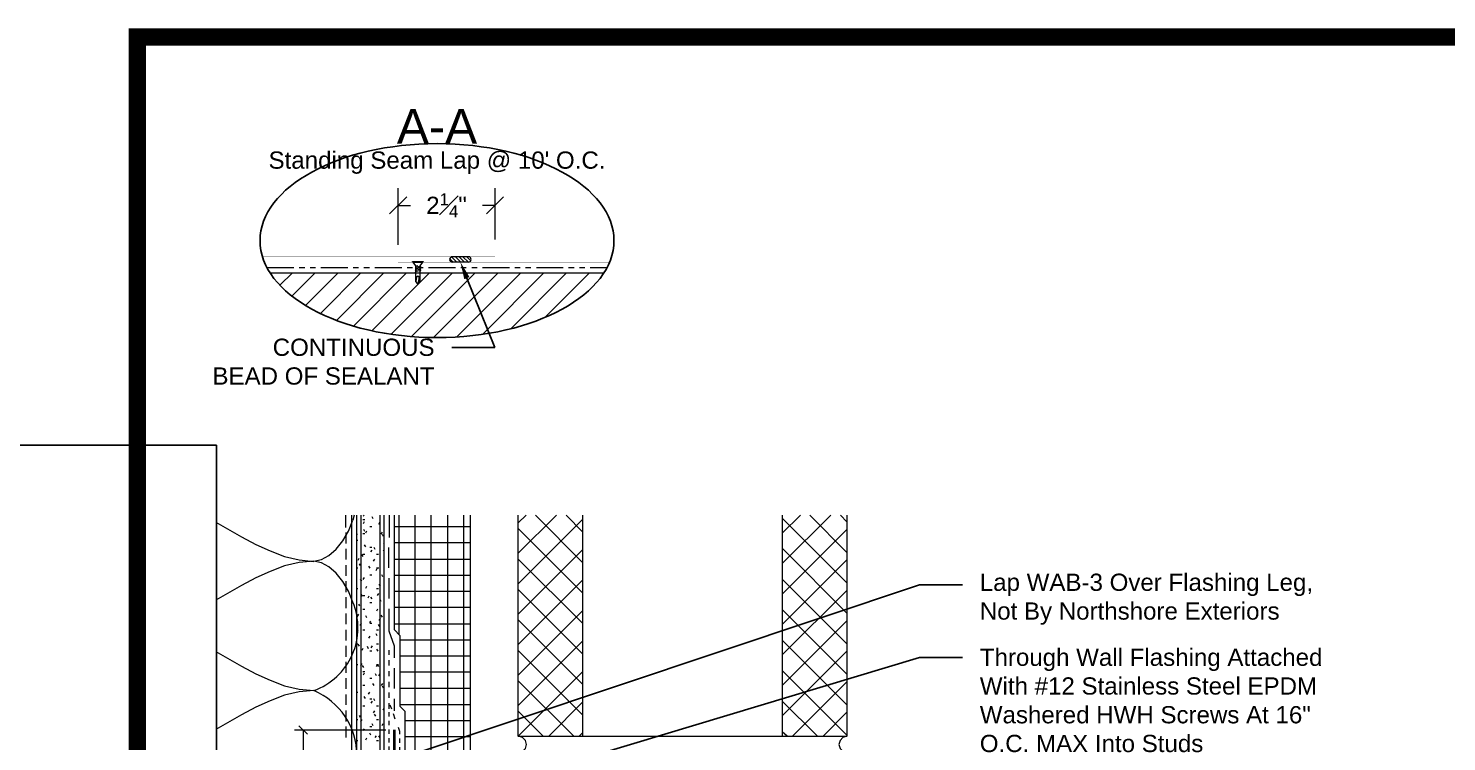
# Model space of a CAD drawing. Header units: inches. Extents: x -257 to 21868, y -296 to 108.
# Drawn here: x -2.92 to 29.99, y 29.15 to 45.7 of the extents above; entities that cross this region are included whole.
import ezdxf
from ezdxf import colors
from ezdxf.entities.mleader import LeaderData, LeaderLine
from ezdxf.enums import TextEntityAlignment as Align
from ezdxf.math import Vec2, Vec3

# ---------------------------------------------------------------- set-up
doc = ezdxf.new("R2010")
doc.units = ezdxf.units.IN
doc.header["$MEASUREMENT"] = 0
doc.linetypes.add('HIDDEN', pattern=[0.375, 0.25, -0.125])
doc.linetypes.add('PHANTOM2', pattern=[1.25, 0.625, -0.125, 0.125, -0.125, 0.125, -0.125])
doc.layers.get('Defpoints').update_dxf_attribs({"color": 3})
doc.layers.add('NSE-Border', color=156, linetype='Continuous', plot=False)
for name, color, linetype, lineweight in [('NSE-By_Others', 8, 'Continuous', 0), ('NSE-Call-Outs', 171, 'Continuous', 13), ('NSE-Dimensions', 51, 'Continuous', 13), ('NSE-Elev-Title', 51, 'Continuous', 40), ('NSE-Flashing 01', 2, 'Continuous', 40), ('nsm-Det-By_Others', 8, 'Continuous', 0), ('nsm-Det-Call_Outs', 51, 'Continuous', 9), ('nsm-Det-Dimensions', 51, 'Continuous', 9), ('nsm-Det-Hardware', 111, 'Continuous', 13), ('nsm-Det-Notes', 11, 'Continuous', 9), ('nsm-Det-Obj_02_Flashing', 2, 'Continuous', 18), ('nsm-Det-Sealant', 143, 'Continuous', 13), ('nsm-Det-Underlayment', 6, 'PHANTOM2', 13)]:
    doc.layers.add(name, color=color, linetype=linetype, lineweight=lineweight)
doc.layers.add('NSE-Detail Border', color=7, linetype='Continuous')
doc.styles.add('004 - NSSM - Standard', font='arial.ttf', dxfattribs={"height": 0.4})
doc.styles.add('008 - NSSM - Standard', font='arial.ttf', dxfattribs={"height": 0.8})
doc.styles.add('3_0-0_TEXT', font='simplex.shx', dxfattribs={"width": 0.7, "height": 0.375})
doc.dimstyles.new('$$$FASTENER$$$', dxfattribs={"dimtxt": 0.375, "dimasz": 0, "dimexe": 0, "dimexo": 0, "dimgap": 0, "dimtad": 0, "dimtih": 1, "dimtoh": 1, "dimdec": 4, "dimzin": 3, "dimdsep": 46, "dimlunit": 4, "dimtxsty": '3_0-0_TEXT', "dimblk": 'NONE', "dimcen": 0, "dimclrd": 256, "dimclre": 256, "dimclrt": 256, "dimadec": 0, "dimazin": 0, "dimtfac": 0.375, "dimtdec": 4, "dimtofl": 0, "dimtmove": 1, "dimatfit": 3, "dimldrblk": 'NONE', "dimfxl": 1, "dimtolj": 1, "dimtzin": 0, "dimarcsym": 0})
doc.dimstyles.new('004 - NSSM - Standard', dxfattribs={"dimtxt": 0.4, "dimasz": 0.2, "dimexe": 0.2, "dimexo": 0.2, "dimgap": 0.2, "dimtad": 0, "dimdec": 4, "dimzin": 3, "dimdsep": 46, "dimlunit": 4, "dimtxsty": '004 - NSSM - Standard', "dimblk": 'OBLIQUE', "dimcen": 0.2, "dimclrd": 256, "dimclre": 256, "dimclrt": 256, "dimadec": 0, "dimazin": 0, "dimtfac": 0.7, "dimtdec": 4, "dimtmove": 1, "dimatfit": 2, "dimfxl": 1, "dimtfill": 1, "dimtfillclr": 11, "dimfrac": 1, "dimtolj": 1, "dimtzin": 0, "dimlwd": 0, "dimlwe": 0, "dimarcsym": 0})

# ---------------------------------------------------------------- blocks, each defined once
blk = doc.blocks.new('*U11')
at = {"layer": 'NSE-Border', "ltscale": 0.0625, "const_width": 0.1}
blk.add_lwpolyline([(0, 0), (8.1719, 0), (8.1719, 11.3125), (0, 11.3125)], close=True, dxfattribs=at)
at = {"layer": 'Defpoints', "style": '008 - NSSM - Standard'}
blk.add_attdef('DETAIL_NUMBER', text='', height=0.1625, dxfattribs=at).set_placement((0.6562, 0.5668), align=Align.MIDDLE_CENTER)
at = {"layer": 'NSE-Elev-Title', "style": '004 - NSSM - Standard'}
for tag, p in [('DETAIL_DESCRIPTION', (1, 0.6293)), ('ARCH_REF', (1.8042, 0.4043))]:
    blk.add_attdef(tag, p, '', height=0.1, dxfattribs=at)
blk = doc.blocks.new('_Oblique')
at = {"color": 0, "linetype": 'ByBlock', "lineweight": -2}
blk.add_line((-0.5, -0.5), (0.5, 0.5), dxfattribs=at)
blk = doc.blocks.new('*D12')
at = {"layer": 'Defpoints', "color": 0, "transparency": 16777216}
for p in [(3.452, 29.422), (5.573, 29.422), (5.573, 25.422)]:
    blk.add_point(p, dxfattribs=at)
at = {"layer": 'NSE-Dimensions', "lineweight": 0, "transparency": 16777216}
for p, q in [((5.373, 29.422), (3.252, 29.422)), ((3.452, 29.422), (3.452, 27.86)), ((3.452, 25.422), (3.452, 26.985)), ((5.373, 25.422), (3.252, 25.422))]:
    blk.add_line(p, q, dxfattribs=at)
at = {"layer": 'NSE-Dimensions', "lineweight": 0, "transparency": 16777216, "xscale": 0.2, "yscale": 0.2, "zscale": 0.2}
for p, rotation in [((3.452, 29.422), 90), ((3.452, 25.422), 270)]:
    blk.add_blockref('_Oblique', p, dxfattribs=dict(at, rotation=rotation))
at = {"layer": 'NSE-Dimensions', "transparency": 16777216, "insert": (3.452, 27.422), "char_height": 0.4, "attachment_point": 5, "rotation": 90, "style": '004 - NSSM - Standard', "bg_fill": 3, "box_fill_scale": 1.25, "bg_fill_color": 256, "bg_fill_true_color": 13158600, "bg_fill_transparency": 0}
blk.add_mtext('\\A1;4"', dxfattribs=at)
blk = doc.blocks.new('*U20')
blk.add_wipeout([(12, 4), (12, -24.975), (0, -24.975), (0, 4)])
at = {"layer": 'Defpoints', "transparency": 33554457}
blk.add_lwpolyline([(0, 4), (12, 4), (12, -24.975), (0, -24.975)], close=True, dxfattribs=at)
blk = doc.blocks.new('*D86')
at = {"layer": 'Defpoints', "color": 0, "transparency": 16777216}
for p in [(1.346, 1.568), (1.346, 0.375), (-0.904, 0.25)]:
    blk.add_point(p, dxfattribs=at)
at = {"layer": 'nsm-Det-Dimensions', "color": 51, "lineweight": 0, "transparency": 16777216}
for p, q in [((-0.904, 0.65), (-0.904, 1.968)), ((1.346, 0.775), (1.346, 1.968)), ((-0.904, 1.568), (-0.617, 1.568)), ((1.346, 1.568), (1.059, 1.568))]:
    blk.add_line(p, q, dxfattribs=at)
at = {"layer": 'nsm-Det-Dimensions', "color": 51, "lineweight": 0, "transparency": 16777216, "xscale": 0.4, "yscale": 0.4, "zscale": 0.4, "rotation": 180}
blk.add_blockref('_Oblique', (-0.904, 1.568), dxfattribs=at)
at = {"layer": 'nsm-Det-Dimensions', "color": 51, "lineweight": 0, "transparency": 16777216, "xscale": 0.4, "yscale": 0.4, "zscale": 0.4}
blk.add_blockref('_Oblique', (1.346, 1.568), dxfattribs=at)
at = {"layer": 'nsm-Det-Dimensions', "transparency": 16777216, "insert": (0.221, 1.568), "char_height": 0.4, "attachment_point": 5, "style": '004 - NSSM - Standard', "bg_fill": 3, "box_fill_scale": 1.25, "bg_fill_color": 256, "bg_fill_true_color": 13158600, "bg_fill_transparency": 0}
blk.add_mtext('\\A1;2{\\H0.7x;\\S1#4;}"', dxfattribs=at)
blk = doc.blocks.new('_None')
blk = doc.blocks.new('BUTYL')
at = {"layer": 'nsm-Det-Sealant'}
h = blk.add_hatch(dxfattribs=at)
h.set_pattern_fill('ANSI31', color=256, scale=0.5, style=0)
h.set_pattern_definition([(45, (0, -0.1875), (-0.044194, 0.044194), [])])
h.paths.add_polyline_path([(0.125, 0.1875, 1), (0, 0.1875), (0, -0.1875, 1), (0.125, -0.1875)])
for p, q in [((0, -0.1875), (0, 0.1875)), ((0.125, -0.1875), (0.125, 0.1875))]:
    blk.add_line(p, q, dxfattribs=at)
for centre, start, end in [((0.0625, 0.1875), 0, 180), ((0.0625, -0.1875), 180, 0)]:
    blk.add_arc(centre, 0.0625, start, end, dxfattribs=at)
blk = doc.blocks.new('Fasteners v1.4')
blk.add_lwpolyline([(0.035, -0.125), (0.035, 0.125), (0.052, 0.125), (0.052, -0.125)], close=True)
for points in [[(0.052, 0.11), (0.136, 0.05), (0.5, 0.05), (0.552, 0), (0.5, -0.05), (0.136, -0.05), (0.052, -0.11), (0.052, 0.11)], [(0.5, 0.05), (0.402, 0.029), (0.373, 0), (0.402, -0.029), (0.5, -0.05)], [(0.402, 0.029), (0.552, 0)]]:
    blk.add_leader(points, dimstyle='$$$FASTENER$$$')
at = {"has_arrowhead": 0}
for points in [[(0.143, 0.05), (0.148, 0.069), (0.184, -0.063), (0.187, -0.051)], [(0.175, 0.05), (0.18, 0.069), (0.215, -0.063), (0.218, -0.051)], [(0.206, 0.05), (0.211, 0.069), (0.246, -0.063), (0.25, -0.051)], [(0.237, 0.05), (0.242, 0.069), (0.278, -0.063), (0.281, -0.051)], [(0.136, 0), (0.153, -0.063), (0.156, -0.051)]]:
    blk.add_leader(points, dimstyle='$$$FASTENER$$$', dxfattribs=at)
blk = doc.blocks.new('SECTIONS')
at = {"layer": 'nsm-Det-By_Others'}
h = blk.add_hatch(dxfattribs=at)
h.set_pattern_fill('ANSI31', color=256, scale=3, style=0)
h.set_pattern_definition([(45, (-7.22105, -2.21855), (-0.265165, 0.265165), [])])
h.paths.add_polyline_path([(-3.87153, 0), (-3.82461, -0.06936), (-3.76912, -0.14322), (-3.70889, -0.21595), (-3.64398, -0.28746), (-3.57448, -0.35766), (-3.50048, -0.42647), (-3.42207, -0.4938), (-3.33935, -0.55956), (-3.25241, -0.62367), (-3.16138, -0.68605), (-3.06637, -0.74662), (-2.9675, -0.8053), (-2.86488, -0.86203), (-2.75865, -0.91672), (-2.64895, -0.96931), (-2.53591, -1.01974), (-2.41968, -1.06794), (-2.3004, -1.11384), (-2.17822, -1.1574), (-2.05329, -1.19856), (-1.92578, -1.23726), (-1.79584, -1.27345), (-1.66364, -1.3071), (-1.52934, -1.33815), (-1.39311, -1.36658), (-1.25513, -1.39233), (-1.11557, -1.41539), (-0.9746, -1.43572), (-0.83241, -1.45329), (-0.68916, -1.46809), (-0.54505, -1.48009), (-0.40025, -1.48929), (-0.25494, -1.49566), (-0.10932, -1.4992), (0.03644, -1.49991), (0.18216, -1.49779), (0.32765, -1.49283), (0.47272, -1.48504), (0.6172, -1.47444), (0.7609, -1.46104), (0.90365, -1.44485), (1.04525, -1.4259), (1.18554, -1.4042), (1.32433, -1.37979), (1.46145, -1.3527), (1.59674, -1.32295), (1.73001, -1.2906), (1.8611, -1.25567), (1.98985, -1.21822), (2.11609, -1.17828), (2.23966, -1.13592), (2.36041, -1.09118), (2.47819, -1.04412), (2.59284, -0.9948), (2.70423, -0.94328), (2.81221, -0.88963), (2.91665, -0.83391), (3.01741, -0.7762), (3.11437, -0.71657), (3.2074, -0.65508), (3.2964, -0.59183), (3.38124, -0.52688), (3.46182, -0.46033), (3.53804, -0.39225), (3.6098, -0.32273), (3.67701, -0.25186), (3.73959, -0.17973), (3.79746, -0.10642), (3.85055, -0.03204), (3.87105, 0)])
blk.add_line((-3.87172, 0), (3.87172, 0), dxfattribs=at)
at = {"layer": 'nsm-Det-Underlayment'}
blk.add_line((-3.94497, 0.125), (3.94497, 0.125), dxfattribs=at)
at = {"layer": 'nsm-Det-Notes', "style": '004 - NSSM - Standard'}
for s, height, p in [('A-A', 0.8, (0, 3)), ("Standing Seam Lap @ 10' O.C.", 0.4, (0, 2.41779))]:
    blk.add_text(s, height=height, dxfattribs=at).set_placement(p, align=Align.CENTER)
at = {"layer": 'nsm-Det-Dimensions'}
dim = blk.add_linear_dim(base=(1.34605, 1.56818), p1=(-0.90395, 0.25), p2=(1.34605, 0.375), dimstyle='004 - NSSM - Standard', dxfattribs=at)
dim.commit()
dim.dimension.update_dxf_attribs({"geometry": '*D86', "text_midpoint": (0.22105, 1.56818), "dimtype": 128})
at = {"layer": 'Defpoints'}
blk.add_ellipse((0, 0.75), major_axis=(4.10658, 0), ratio=0.54790118, dxfattribs=at)
at = {"layer": 'nsm-Det-Obj_02_Flashing', "const_width": 0.01}
for points in [[(-4.04914, 0.375), (1.34605, 0.375)], [(-0.90395, 0.25), (4.0039, 0.25)]]:
    blk.add_lwpolyline(points, dxfattribs=at)
at = {"layer": 'nsm-Det-Hardware', "rotation": 270}
blk.add_blockref('Fasteners v1.4', (-0.44509, 0.30161), dxfattribs=at)
at = {"layer": 'nsm-Det-Sealant', "rotation": 90}
blk.add_blockref('BUTYL', (0.54335, 0.25), dxfattribs=at)
at = {"layer": 'nsm-Det-Call_Outs'}
ml = blk.add_multileader_mtext('Standard', dxfattribs=at)
ml.set_content('CONTINUOUS\\PBEAD OF SEALANT', color=256, style='004 - NSSM - Standard')
ml.set_leader_properties(color=51)
ml.build(insert=Vec2(0, 0))
ml.multileader.update_dxf_attribs({"dogleg_length": 1, "arrow_head_size": 0.4})
ctx = ml.context
ctx.base_point, ctx.char_height, ctx.arrow_head_size, ctx.landing_gap_size, ctx.plane_origin = Vec3(-5.55926, -1.72738), 0.4, 0.4, 0.4, Vec3(0.92332, 0.3108)
ctx.text_align_type = 2
notes = []
notes.append((ctx, [(1, (1, 1, 0), (1.34334, -1.72738), (-1, 0), 1, [(0, [(0.54335, 0.25)], 0, [])])]))
ctx.mtext.insert, ctx.mtext.alignment, ctx.mtext.flow_direction = Vec3(-0.05666, -1.52397), 3, 5
for ctx, leaders in notes:
    for number, flags, end, landing, length, lines in leaders:
        leader = LeaderData()
        leader.index, (leader.has_last_leader_line, leader.has_dogleg_vector, leader.attachment_direction) = number, flags
        leader.last_leader_point, leader.dogleg_vector, leader.dogleg_length = Vec3(end), Vec3(landing), length
        for number, points, colour, breaks in lines:
            line = LeaderLine()
            line.index, line.vertices, line.color, line.breaks = number, Vec3.list(points), colors.encode_raw_color(colour), breaks
            leader.lines.append(line)
        ctx.leaders.append(leader)

msp = doc.modelspace()

# ---------------------------------------------------------------- linework, layer by layer
at = {"layer": 'NSE-By_Others'}
for points in [[(1.37302, 34.27595), (1.12624, 34.40912)], [(1.37293, 34.27607), (1.69959, 34.08925)], [(4.44636, 34.12278), (4.44636, 34.40912)], [(4.5061, 34.03592), (4.60615, 34.28911)], [(4.57303, 34.40912), (4.57303, 24.33603)], [(4.63785, 34.40912), (4.60638, 34.28951)], [(4.6997, 24.27639), (4.6997, 34.40912)], [(4.79303, 34.40912), (4.79303, 24.27639)], [(4.83931, 34.30215), (4.88596, 34.30215)], [(4.87259, 34.25542), (4.84592, 34.20872)], [(4.84924, 34.40912), (4.85972, 34.38304)], [(5.07966, 34.32278), (5.05303, 34.36952)], [(5.22615, 34.23586), (5.19949, 34.18917)], [(5.23303, 34.40912), (5.23303, 24.27639)], [(5.32635, 34.40912), (5.32635, 24.27639)], [(5.44639, 34.40912), (5.44639, 33.88964)], [(5.57306, 31.74319), (5.57306, 34.40912)], [(5.67303, 34.40912), (5.67303, 31.64288)], [(6.0464, 34.40912), (6.0464, 25.34317)], [(6.41971, 34.40912), (6.41971, 25.1229)], [(6.79973, 34.40912), (6.79973, 24.9094)], [(7.17303, 34.40912), (7.17303, 24.68982)], [(7.32641, 34.40912), (7.32641, 24.60306)], [(8.44639, 32.81641), (9.9464, 34.31628)], [(8.62591, 34.40912), (8.4464, 34.22987)], [(9.33261, 34.40912), (8.4464, 33.52297)], [(8.4464, 29.27617), (8.4464, 34.40912)], [(8.84678, 34.40912), (9.9464, 33.3027)], [(9.5534, 34.40912), (9.9464, 34.0096)], [(9.9464, 29.27617), (9.9464, 34.40912)], [(16.07281, 32.83571), (14.57282, 34.33584)], [(14.99234, 34.40912), (14.57308, 33.98927)], [(15.69922, 34.40912), (14.57308, 33.28305)], [(14.57308, 34.40912), (14.57308, 29.27617)], [(15.21324, 34.40912), (16.07302, 33.54262)], [(15.9199, 34.40912), (16.07302, 34.24953)], [(16.07302, 34.40912), (16.07302, 29.27617)], [(1.69947, 34.08916), (2.02613, 33.90266)], [(2.02602, 33.90226), (2.35934, 33.72888)], [(4.37286, 33.80898), (4.50619, 34.03592)], [(4.44603, 34.00223), (4.44603, 33.74903)], [(4.71296, 33.97615), (4.69966, 33.9559)], [(4.83959, 33.98267), (4.88623, 33.98267)], [(4.88633, 34.0295), (4.85964, 34.07612)], [(4.92617, 34.03592), (4.89955, 33.98931)], [(4.99943, 34.14241), (5.04607, 34.14241)], [(5.28583, 34.01527), (5.25922, 33.96867)], [(5.31934, 33.90893), (5.29268, 33.9555)], [(5.31958, 33.98267), (5.32626, 33.98267)], [(5.5728, 34.14241), (7.32613, 34.14241)], [(9.9461, 32.59544), (8.44606, 34.09568)], [(14.57303, 32.57614), (16.07301, 34.07612)], [(2.35962, 33.72948), (2.68629, 33.57591)], [(2.68637, 33.57626), (3.01971, 33.44981)], [(4.05262, 33.4687), (4.21928, 33.61538)], [(4.21933, 33.61536), (4.37261, 33.8088)], [(4.44638, 33.62298), (4.44638, 33.37603)], [(4.69972, 33.82293), (4.72642, 33.82293)], [(4.90588, 33.66888), (4.87921, 33.71535)], [(4.99926, 33.6621), (5.04592, 33.6621)], [(5.04613, 33.59582), (5.01949, 33.55612)], [(5.12606, 33.60914), (5.09933, 33.65558)], [(5.32612, 33.58236), (5.31279, 33.59582)], [(5.32591, 33.76208), (5.31924, 33.7486)], [(5.44605, 33.18241), (5.44605, 33.65558)], [(5.57255, 33.7686), (7.32585, 33.7686)], [(8.44597, 32.10918), (9.94598, 33.60886)], [(16.07326, 32.12955), (14.57331, 33.6295)], [(3.35935, 33.30894), (3.01938, 33.22909)], [(3.01944, 33.44912), (3.35945, 33.36917)], [(3.35923, 33.3687), (3.69926, 33.33514)], [(3.8796, 33.30255), (3.6996, 33.3361), (3.35961, 33.30926)], [(3.69971, 33.33603), (3.87971, 33.37631)], [(3.87926, 33.37528), (4.05256, 33.46868)], [(4.44613, 33.24917), (4.44613, 33.00239)], [(4.74613, 33.40239), (4.7194, 33.35605)], [(4.78584, 33.23501), (4.75921, 33.27525)], [(4.84616, 33.44947), (4.81948, 33.49584)], [(4.83939, 33.50236), (4.8861, 33.50236)], [(5.10635, 33.38283), (5.0797, 33.33583)], [(5.1594, 33.50236), (5.20611, 33.50236)], [(5.31956, 33.34262), (5.3262, 33.34262)], [(5.57292, 33.38935), (7.32629, 33.38935)], [(9.94623, 31.88932), (8.44627, 33.38935)], [(14.57227, 31.86896), (16.07269, 33.3687)], [(2.35953, 32.94925), (2.02622, 32.77604)], [(2.68615, 33.10247), (2.35947, 32.94911)], [(3.01973, 33.22961), (2.68637, 33.10289)], [(4.69971, 33.18288), (4.72638, 33.18288)], [(4.8126, 32.87528), (4.78592, 32.92208)], [(4.86605, 32.96229), (4.83936, 32.91547)], [(5.00586, 33.17507), (4.97924, 33.222)], [(4.99926, 33.02206), (5.0459, 33.02206)], [(5.16601, 33.16224), (5.13933, 33.11533)], [(5.15972, 33.18288), (5.20637, 33.18288)], [(5.30589, 32.97521), (5.27925, 33.02206)], [(5.44627, 32.46928), (5.44627, 32.94273)], [(5.57267, 33.01554), (7.32601, 33.01554)], [(16.07267, 31.42177), (14.57235, 32.92208)], [(1.69947, 32.58912), (1.3728, 32.40246), (1.03947, 32.22912), (0.7128, 32.07579), (0.37947, 31.94912), (0.03947, 31.86912), (-0.30053, 31.83579), (-0.48053, 31.87579), (-0.65387, 31.96912), (-0.8272, 32.11579), (-0.98053, 32.30912), (-1.1072, 32.53579)], [(2.02595, 32.77538), (1.69925, 32.58843)], [(4.44588, 32.87536), (4.44588, 32.62207)], [(4.69949, 32.70258), (4.72618, 32.70258)], [(4.92624, 32.7493), (4.89954, 32.70258)], [(5.15956, 32.70258), (5.2062, 32.70258)], [(5.19947, 32.58912), (5.1728, 32.54246)], [(5.2462, 32.7558), (5.21949, 32.80255)], [(5.31937, 32.86232), (5.32606, 32.86232)], [(5.57297, 32.64281), (7.32631, 32.64281)], [(9.94585, 31.18226), (8.44585, 32.68193)], [(8.44615, 31.40248), (9.94619, 32.90252)], [(14.57259, 31.1623), (16.07266, 32.66237)], [(4.44613, 32.50246), (4.44613, 32.24912)], [(4.7728, 32.30246), (4.74613, 32.34246)], [(4.8328, 32.51579), (4.80613, 32.56246)], [(4.83947, 32.54246), (4.88613, 32.54246)], [(4.97947, 32.52912), (4.9528, 32.48246)], [(4.99947, 32.38246), (5.04613, 32.38246)], [(5.0528, 32.46246), (5.02613, 32.50246)], [(5.26613, 32.40246), (5.23947, 32.44912)], [(5.5728, 32.26912), (7.32613, 32.26912)], [(4.44613, 32.12246), (4.44613, 31.87579)], [(4.7128, 32.08246), (4.69947, 32.10912)], [(4.69947, 32.06246), (4.72613, 32.06246)], [(4.73947, 32.10912), (4.7128, 32.06912)], [(4.83947, 32.22246), (4.88613, 32.22246)], [(4.9328, 32.02246), (4.90613, 32.06912)], [(5.01947, 31.94912), (4.9928, 31.90912)], [(5.17947, 32.22912), (5.1528, 32.18246)], [(5.23947, 32.00912), (5.2128, 31.96246)], [(5.2928, 32.04246), (5.26613, 32.08912)], [(5.31947, 32.22246), (5.32613, 32.22246)], [(5.5728, 31.09579), (5.5728, 31.36912), (5.44613, 31.71579), (5.44613, 32.23579)], [(8.44613, 30.69579), (9.94613, 32.19579)], [(9.94613, 30.47579), (8.44613, 31.97579)], [(16.0728, 30.71579), (14.5728, 32.21579)], [(14.5728, 30.45579), (16.0728, 31.95579)], [(4.44613, 31.74912), (4.44613, 31.50246)], [(4.7328, 31.72246), (4.70613, 31.76912)], [(4.79947, 31.89579), (4.7728, 31.84912)], [(4.83947, 31.74246), (4.88613, 31.74246)], [(4.99947, 31.59579), (4.9728, 31.54912)], [(4.99947, 31.90246), (5.04613, 31.90246)], [(5.1728, 31.60912), (5.14613, 31.65579)], [(5.15947, 31.74246), (5.20613, 31.74246)], [(5.2328, 31.82246), (5.20613, 31.86912)], [(5.5728, 31.88912), (7.32613, 31.88912)], [(5.5728, 31.74246), (5.69947, 31.61579), (5.69947, 29.97579), (5.8128, 29.85579), (5.8128, 25.47579), (7.32613, 24.60246)], [(4.44613, 31.37579), (4.44613, 31.12246)], [(4.69947, 31.42246), (4.72613, 31.42246)], [(4.75947, 31.36912), (4.7328, 31.41579)], [(4.83947, 31.31579), (4.8128, 31.26912)], [(4.9728, 31.30912), (4.94613, 31.35579)], [(5.0528, 31.37579), (5.02613, 31.32912)], [(5.15947, 31.42246), (5.20613, 31.42246)], [(5.1928, 31.24912), (5.16613, 31.29579)], [(5.31947, 31.58246), (5.32613, 31.58246)], [(5.44613, 31.16912), (5.44613, 31.27579)], [(5.69947, 31.51579), (7.32613, 31.51579)], [(8.44613, 29.98912), (9.94613, 31.48912)], [(9.94613, 29.76912), (8.44613, 31.26912)], [(16.0728, 30.00912), (14.5728, 31.50912)], [(4.44613, 31.00246), (4.44613, 30.74912)], [(4.69947, 30.94246), (4.72613, 30.94246)], [(4.8128, 30.96246), (4.78613, 30.91579)], [(4.99947, 31.26246), (5.04613, 31.26246)], [(5.1728, 30.93579), (5.14613, 30.89579)], [(5.15947, 30.94246), (5.20613, 30.94246)], [(5.2128, 30.89579), (5.18613, 30.93579)], [(5.31947, 31.10246), (5.32613, 31.10246)], [(5.44613, 30.91579), (5.44613, 31.04246)], [(5.69947, 31.14246), (7.32613, 31.14246)], [(14.5728, 29.74912), (16.0728, 31.24912)], [(4.44613, 30.62246), (4.44613, 30.37579)], [(4.85947, 30.86912), (4.8328, 30.91579)], [(4.83947, 30.78246), (4.88613, 30.78246)], [(4.8728, 30.74246), (4.84613, 30.69579)], [(4.99947, 30.62246), (5.04613, 30.62246)], [(5.15947, 30.67579), (5.1328, 30.72246)], [(5.2328, 30.72246), (5.20613, 30.67579)], [(5.44613, 30.66912), (5.44613, 30.78912)], [(5.5728, 30.38246), (5.5728, 30.85579)], [(5.69947, 30.76912), (7.32613, 30.76912)], [(8.44613, 29.28246), (9.94613, 30.78246)], [(16.0728, 29.30246), (14.5728, 30.80246)], [(4.69947, 30.30246), (4.72613, 30.30246)], [(4.83947, 30.46246), (4.88613, 30.46246)], [(4.9928, 30.30246), (4.96613, 30.25579)], [(5.09947, 30.45579), (5.0728, 30.50246)], [(5.2928, 30.50246), (5.26613, 30.45579)], [(5.31947, 30.39579), (5.2928, 30.44246)], [(5.31947, 30.46246), (5.32613, 30.46246)], [(5.44613, 30.41579), (5.44613, 30.54246)], [(5.44613, 30.16912), (5.44613, 30.28912)], [(5.69947, 30.38912), (7.32613, 30.38912)], [(9.7328, 29.27579), (8.44613, 30.56246)], [(14.8128, 29.27579), (16.0728, 30.54246)], [(4.44613, 30.24912), (4.44613, 30.00246)], [(4.83947, 29.98246), (4.88613, 29.98246)], [(4.89947, 30.15579), (4.8728, 30.20246)], [(4.99947, 30.14246), (5.04613, 30.14246)], [(5.0528, 30.08912), (5.02613, 30.04246)], [(5.11947, 30.09579), (5.0928, 30.14246)], [(5.15947, 29.98246), (5.20613, 29.98246)], [(5.44613, 29.91579), (5.44613, 30.04246)], [(5.5728, 29.86912), (5.5728, 30.14912)], [(5.69947, 30.01579), (7.32613, 30.01579)], [(9.1528, 29.27579), (9.94613, 30.07579)], [(15.3928, 29.27579), (14.5728, 30.08912)], [(4.44613, 29.87579), (4.44613, 29.62246)], [(4.69947, 29.66246), (4.72613, 29.66246)], [(4.78613, 29.72246), (4.75947, 29.76246)], [(4.8128, 29.66912), (4.78613, 29.62246)], [(5.10613, 29.86912), (5.07947, 29.82246)], [(5.13947, 29.74246), (5.1128, 29.78912)], [(5.15947, 29.66246), (5.20613, 29.66246)], [(5.32613, 29.92246), (5.29947, 29.88246)], [(5.31947, 29.82246), (5.32613, 29.82246)], [(5.5928, 29.67579), (5.5528, 29.79579)], [(5.8128, 29.64246), (7.32613, 29.64246)], [(9.02613, 29.27579), (8.44613, 29.85579)], [(15.51947, 29.27579), (16.0728, 29.83579)], [(4.44613, 29.50246), (4.44613, 29.24912)], [(4.86613, 29.44912), (4.83947, 29.40912)], [(4.99947, 29.50246), (5.04613, 29.50246)], [(5.02613, 29.30246), (4.99947, 29.34912)], [(5.07947, 29.52246), (5.0528, 29.56912)], [(5.30613, 29.56912), (5.27947, 29.52246)], [(5.31947, 29.34246), (5.32613, 29.34246)], [(9.85947, 29.27579), (9.94613, 29.36246)], [(14.68613, 29.27579), (14.5728, 29.38246)], [(4.69947, 29.18246), (4.72613, 29.18246)], [(4.92613, 29.23579), (4.89947, 29.18912)], [(5.14613, 29.28912), (5.11947, 29.24912)], [(5.15947, 29.18246), (5.20613, 29.18246)], [(5.23947, 29.24246), (5.2128, 29.28912)], [(5.8128, 29.26912), (7.32613, 29.26912)], [(8.44613, 28.90246), (8.54613, 28.92912), (8.6128, 28.99579), (8.63947, 29.08912), (8.6128, 29.18246), (8.54613, 29.24912), (8.44613, 29.27579), (16.0728, 29.27579), (15.97947, 29.24912), (15.9128, 29.18246), (15.88613, 29.08912), (15.9128, 28.99579), (15.97947, 28.92912), (16.0728, 28.90246)]]:
    msp.add_lwpolyline(points, dxfattribs=at)
for points in [[(3.69947, 27.33579, 0.66666667), (3.69947, 30.33579, 0.42956401), (4.60633, 32.3894), (4.50599, 32.64229), (4.3727, 32.86879), (4.21938, 33.06216), (4.05281, 33.20916), (3.87944, 33.30242)], [(-0.30053, 28.83579, -0.66666667), (-0.30053, 31.83579), (0.03947, 31.80912), (0.37947, 31.72912), (0.7128, 31.60246), (1.03947, 31.44912), (1.3728, 31.27579), (2.02613, 30.90246), (2.35947, 30.72912), (2.68613, 30.57579), (3.01947, 30.44912), (3.35947, 30.36912), (3.69947, 30.33579), (3.35947, 30.30912), (3.01947, 30.22912), (2.68613, 30.10246), (2.35947, 29.94912), (2.02613, 29.77579), (1.3728, 29.40246), (1.03947, 29.22912), (0.7128, 29.07579)]]:
    msp.add_lwpolyline(points, format="xyb", dxfattribs=at)
at = {"layer": 'NSE-By_Others', "linetype": 'HIDDEN', "ltscale": 0.2}
for points in [[(5.5128, 29.90912), (5.44613, 30.07579)], [(5.44613, 28.13579), (5.44613, 30.07579)], [(5.69947, 28.12246), (5.69947, 29.38912), (5.63947, 29.56246)]]:
    msp.add_lwpolyline(points, dxfattribs=at)
at = {"layer": 'NSE-Flashing 01'}
msp.add_line((5.5728, 25.42246), (5.5728, 29.42246), dxfattribs=at)

# ---------------------------------------------------------------- next in the draw order: block references
msp.add_blockref('*U20', (-10.56028, 32.02789))

# ---------------------------------------------------------------- next in the draw order: dimensions: what is measured, and where the dimension line sits
at = {"layer": 'NSE-Dimensions'}
dim = msp.add_linear_dim(base=(3.45237, 29.42246), p1=(5.5728, 25.42246), p2=(5.5728, 29.42246), angle=90, dimstyle='004 - NSSM - Standard', dxfattribs=at)
dim.commit()
dim.dimension.update_dxf_attribs({"geometry": '*D12', "text_midpoint": (3.45237, 27.42246)})

# ---------------------------------------------------------------- next in the draw order: leaders
at = {"layer": 'NSE-Call-Outs'}
ml = msp.add_multileader_mtext('Standard', dxfattribs=at)
ml.set_content('Lap WAB-3 Over Flashing Leg, Not By Northshore Exteriors', color=256, style='004 - NSSM - Standard')
ml.set_leader_properties(color=256)
ml.build(insert=Vec2(0, 0))
ml.multileader.update_dxf_attribs({"dogleg_length": 1, "arrow_head_size": 0.4})
ctx = ml.context
ctx.base_point, ctx.char_height, ctx.arrow_head_size, ctx.landing_gap_size, ctx.plane_origin = Vec3(18.75586, 32.79102), 0.4, 0.4, 0.4, Vec3(5.69947, 28.75579)
notes = []
notes.append((ctx, [(0, (1, 1, 0), (17.75586, 32.79102), (1, 0), 1, [(0, [(5.69947, 28.75579)], 0, [])])]))
ctx.mtext.insert, ctx.mtext.width, ctx.mtext.flow_direction = Vec3(19.15586, 33.04982), 8, 5
ctx.mtext.has_bg_fill, ctx.mtext.bg_color, ctx.mtext.bg_scale_factor, ctx.mtext.bg_transparency, ctx.mtext.use_window_bg_color = 1, -1027028792, 1.5, 0, 1
for ctx, leaders in notes:
    for number, flags, end, landing, length, lines in leaders:
        leader = LeaderData()
        leader.index, (leader.has_last_leader_line, leader.has_dogleg_vector, leader.attachment_direction) = number, flags
        leader.last_leader_point, leader.dogleg_vector, leader.dogleg_length = Vec3(end), Vec3(landing), length
        for number, points, colour, breaks in lines:
            line = LeaderLine()
            line.index, line.vertices, line.color, line.breaks = number, Vec3.list(points), colors.encode_raw_color(colour), breaks
            leader.lines.append(line)
        ctx.leaders.append(leader)

# ---------------------------------------------------------------- next in the draw order: leaders
ml = msp.add_multileader_mtext('Standard', dxfattribs=at)
ml.set_content('Through Wall Flashing Attached With #12 Stainless Steel EPDM Washered HWH Screws At 16" O.C. MAX Into Studs', color=256, style='004 - NSSM - Standard')
ml.set_leader_properties(color=256)
ml.build(insert=Vec2(0, 0))
ml.multileader.update_dxf_attribs({"dogleg_length": 1, "arrow_head_size": 0.4})
ctx = ml.context
ctx.base_point, ctx.char_height, ctx.arrow_head_size, ctx.landing_gap_size, ctx.plane_origin = Vec3(18.75569, 31.10701), 0.4, 0.4, 0.4, Vec3(5.74176, 27.49189)
notes = []
notes.append((ctx, [(0, (1, 1, 0), (17.75569, 31.10701), (1, 0), 1, [(0, [(5.74176, 27.49189)], 0, [])])]))
ctx.mtext.insert, ctx.mtext.width, ctx.mtext.flow_direction = Vec3(19.15569, 31.31042), 8, 5
ctx.mtext.has_bg_fill, ctx.mtext.bg_color, ctx.mtext.bg_scale_factor, ctx.mtext.bg_transparency, ctx.mtext.use_window_bg_color = 1, -1027028792, 1.5, 0, 1
for ctx, leaders in notes:
    for number, flags, end, landing, length, lines in leaders:
        leader = LeaderData()
        leader.index, (leader.has_last_leader_line, leader.has_dogleg_vector, leader.attachment_direction) = number, flags
        leader.last_leader_point, leader.dogleg_vector, leader.dogleg_length = Vec3(end), Vec3(landing), length
        for number, points, colour, breaks in lines:
            line = LeaderLine()
            line.index, line.vertices, line.color, line.breaks = number, Vec3.list(points), colors.encode_raw_color(colour), breaks
            leader.lines.append(line)
        ctx.leaders.append(leader)

# ---------------------------------------------------------------- next in the draw order: block references
at = {"layer": 'NSE-Detail Border', "xscale": 4, "yscale": 4, "zscale": 4}
msp.add_blockref('*U11', (-0.39377, 0.25), dxfattribs=at)

# ---------------------------------------------------------------- next in the draw order: block references
msp.add_blockref('SECTIONS', (6.56009, 40.02618))

doc.saveas('drawing.dxf')
